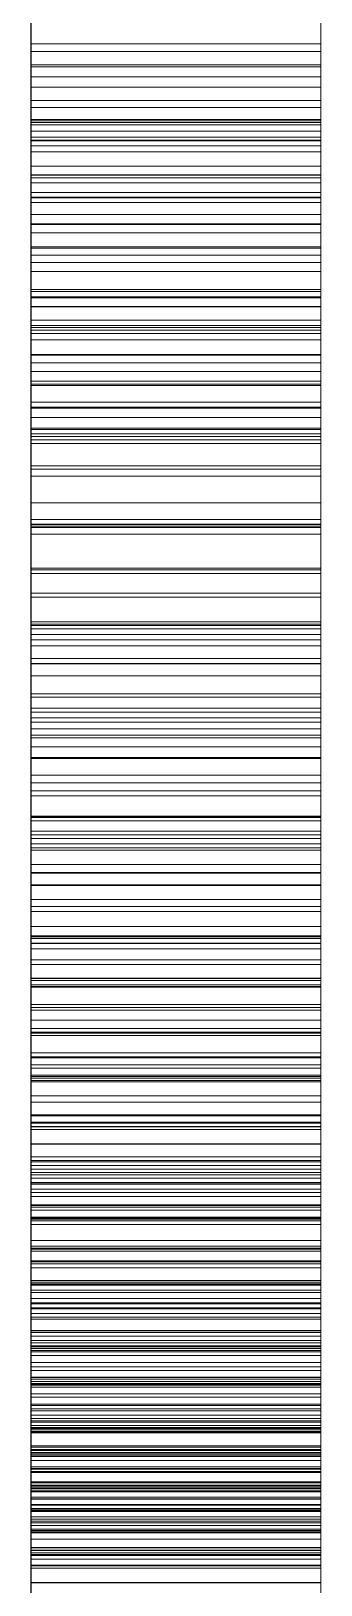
# Model space of a CAD drawing. Header units: millimetres. Extents: x 40 to 1360, y 134 to 546.
# Drawn here: x 107.85 to 108.05, y 341.603 to 342.676 of the extents above; entities that cross this region are included whole.
import ezdxf

# ---------------------------------------------------------------- set-up
doc = ezdxf.new("R2010")
doc.units = ezdxf.units.MM
doc.linetypes.add('WP_HIDDEN', pattern=[2.3, 1.5, -0.8])
doc.layers.add('HIDDEN', color=7, linetype='WP_HIDDEN', lineweight=13)
doc.layers.add('VISIBLE', color=7, linetype='CONTINUOUS', lineweight=25)

msp = doc.modelspace()

# ---------------------------------------------------------------- linework, layer by layer
at = {"layer": 'HIDDEN', "ltscale": 2}
for p, q in [((107.85, 343.56229), (107.85, 342.3354)), ((107.85, 342.33395), (107.85, 343.56229)), ((108.05, 343.56229), (108.05, 342.3354)), ((108.05, 342.33395), (108.05, 343.56229)), ((107.85, 343.53329), (107.85, 342.44127)), ((108.05, 343.53329), (108.05, 342.44127)), ((107.85, 343.3114), (107.85, 341.43626)), ((108.05, 343.3114), (108.05, 341.43626)), ((107.85, 342.66755), (107.85, 342.75742)), ((108.05, 342.66755), (108.05, 342.75742)), ((107.85, 342.72769), (107.85, 342.64481)), ((107.85, 342.65169), (107.85, 342.72618)), ((108.05, 342.72769), (108.05, 342.64481)), ((108.05, 342.65169), (108.05, 342.72618)), ((107.85, 342.72202), (107.85, 342.66214)), ((108.05, 342.72202), (108.05, 342.66214)), ((107.85, 342.63772), (107.85, 342.69021)), ((107.85, 342.68324), (107.85, 342.6235)), ((108.05, 342.63772), (108.05, 342.69021)), ((108.05, 342.68324), (108.05, 342.6235)), ((107.85, 342.653), (107.85, 342.67636)), ((108.05, 342.653), (108.05, 342.67636)), ((107.85, 342.57704), (107.85, 342.66755)), ((107.85, 342.66755), (108.05, 342.66755)), ((107.85, 342.66214), (107.85, 342.60046)), ((107.85, 342.66214), (108.05, 342.66214)), ((108.05, 342.57704), (108.05, 342.66755)), ((108.05, 342.66214), (108.05, 342.60046)), ((107.85, 342.62846), (107.85, 342.653)), ((107.85, 342.653), (108.05, 342.653)), ((107.85, 342.57508), (107.85, 342.65169)), ((107.85, 342.65169), (108.05, 342.65169)), ((108.05, 342.62846), (108.05, 342.653)), ((108.05, 342.57508), (108.05, 342.65169)), ((107.85, 342.64481), (107.85, 342.56114)), ((107.85, 342.64481), (108.05, 342.64481)), ((108.05, 342.64481), (108.05, 342.56114)), ((107.85, 342.58308), (107.85, 342.63772)), ((107.85, 342.63772), (108.05, 342.63772)), ((107.85, 342.60306), (107.85, 342.62846)), ((107.85, 342.62846), (108.05, 342.62846)), ((108.05, 342.58308), (108.05, 342.63772)), ((108.05, 342.60306), (108.05, 342.62846)), ((107.85, 342.6235), (108.05, 342.6235)), ((107.85, 342.6235), (107.85, 342.56169)), ((108.05, 342.6235), (108.05, 342.56169)), ((107.85, 342.61529), (107.85, 342.61328)), ((107.85, 342.6144), (107.85, 342.61529)), ((107.85, 342.61529), (108.05, 342.61529)), ((107.85, 342.61171), (107.85, 342.6144)), ((107.85, 342.6144), (108.05, 342.6144)), ((107.85, 342.61328), (107.85, 342.60723)), ((107.85, 342.61328), (108.05, 342.61328)), ((107.85, 342.60724), (107.85, 342.61171)), ((107.85, 342.61171), (108.05, 342.61171)), ((107.85, 342.60097), (107.85, 342.60724)), ((107.85, 342.60724), (108.05, 342.60724)), ((107.85, 342.60723), (107.85, 342.59714)), ((107.85, 342.60723), (108.05, 342.60723)), ((108.05, 342.61529), (108.05, 342.61328)), ((108.05, 342.6144), (108.05, 342.61529)), ((108.05, 342.61171), (108.05, 342.6144)), ((108.05, 342.61328), (108.05, 342.60723)), ((108.05, 342.60724), (108.05, 342.61171)), ((108.05, 342.60097), (108.05, 342.60724)), ((108.05, 342.60723), (108.05, 342.59714)), ((107.85, 342.57679), (107.85, 342.60306)), ((107.85, 342.60306), (108.05, 342.60306)), ((107.85, 342.59292), (107.85, 342.60097)), ((107.85, 342.60097), (108.05, 342.60097)), ((107.85, 342.60046), (107.85, 342.53699)), ((107.85, 342.60046), (108.05, 342.60046)), ((107.85, 342.59714), (107.85, 342.58303)), ((107.85, 342.59714), (108.05, 342.59714)), ((108.05, 342.57679), (108.05, 342.60306)), ((108.05, 342.59292), (108.05, 342.60097)), ((108.05, 342.60046), (108.05, 342.53699)), ((108.05, 342.59714), (108.05, 342.58303)), ((107.85, 342.58307), (107.85, 342.59292)), ((107.85, 342.59292), (108.05, 342.59292)), ((108.05, 342.58307), (108.05, 342.59292)), ((107.85, 342.5263), (107.85, 342.58308)), ((107.85, 342.58308), (108.05, 342.58308)), ((107.85, 342.57144), (107.85, 342.58307)), ((107.85, 342.58307), (108.05, 342.58307)), ((107.85, 342.58303), (107.85, 342.56488)), ((107.85, 342.58303), (108.05, 342.58303)), ((107.85, 342.48591), (107.85, 342.57704)), ((107.85, 342.57704), (108.05, 342.57704)), ((107.85, 342.54967), (107.85, 342.57679)), ((107.85, 342.57679), (108.05, 342.57679)), ((107.85, 342.49637), (107.85, 342.57508)), ((107.85, 342.57508), (108.05, 342.57508)), ((108.05, 342.5263), (108.05, 342.58308)), ((108.05, 342.57144), (108.05, 342.58307)), ((108.05, 342.58303), (108.05, 342.56488)), ((108.05, 342.48591), (108.05, 342.57704)), ((108.05, 342.54967), (108.05, 342.57679)), ((108.05, 342.49637), (108.05, 342.57508)), ((107.85, 342.55801), (107.85, 342.57144)), ((107.85, 342.57144), (108.05, 342.57144)), ((107.85, 342.56488), (107.85, 342.54269)), ((107.85, 342.56488), (108.05, 342.56488)), ((108.05, 342.55801), (108.05, 342.57144)), ((108.05, 342.56488), (108.05, 342.54269)), ((107.85, 342.56169), (108.05, 342.56169)), ((107.85, 342.56169), (107.85, 342.49782)), ((107.85, 342.56114), (107.85, 342.47667)), ((107.85, 342.56114), (108.05, 342.56114)), ((107.85, 342.54316), (107.85, 342.55801)), ((107.85, 342.55801), (108.05, 342.55801)), ((108.05, 342.56169), (108.05, 342.49782)), ((108.05, 342.56114), (108.05, 342.47667)), ((108.05, 342.54316), (108.05, 342.55801)), ((107.85, 342.52169), (107.85, 342.54967)), ((107.85, 342.54967), (108.05, 342.54967)), ((107.85, 342.52724), (107.85, 342.54316)), ((107.85, 342.54316), (108.05, 342.54316)), ((107.85, 342.54269), (107.85, 342.51647)), ((107.85, 342.54269), (108.05, 342.54269)), ((108.05, 342.52169), (108.05, 342.54967)), ((108.05, 342.52724), (108.05, 342.54316)), ((108.05, 342.54269), (108.05, 342.51647)), ((107.85, 342.53699), (107.85, 342.47172)), ((107.85, 342.53699), (108.05, 342.53699)), ((108.05, 342.53699), (108.05, 342.47172)), ((107.85, 342.51025), (107.85, 342.52724)), ((107.85, 342.52724), (108.05, 342.52724)), ((107.85, 342.46737), (107.85, 342.5263)), ((107.85, 342.5263), (108.05, 342.5263)), ((107.85, 342.49284), (107.85, 342.52169)), ((107.85, 342.52169), (108.05, 342.52169)), ((108.05, 342.51025), (108.05, 342.52724)), ((108.05, 342.46737), (108.05, 342.5263)), ((108.05, 342.49284), (108.05, 342.52169)), ((107.85, 342.51647), (107.85, 342.48622)), ((107.85, 342.51647), (108.05, 342.51647)), ((107.85, 342.49221), (107.85, 342.51025)), ((107.85, 342.51025), (108.05, 342.51025)), ((108.05, 342.51647), (108.05, 342.48622)), ((108.05, 342.49221), (108.05, 342.51025)), ((107.85, 342.49782), (108.05, 342.49782)), ((107.85, 342.49782), (107.85, 342.44725)), ((107.85, 342.41659), (107.85, 342.49637)), ((107.85, 342.49637), (108.05, 342.49637)), ((107.85, 342.46313), (107.85, 342.49284)), ((107.85, 342.49284), (108.05, 342.49284)), ((107.85, 342.47309), (107.85, 342.49221)), ((107.85, 342.49221), (108.05, 342.49221)), ((108.05, 342.49782), (108.05, 342.44725)), ((108.05, 342.41659), (108.05, 342.49637)), ((108.05, 342.46313), (108.05, 342.49284)), ((108.05, 342.47309), (108.05, 342.49221)), ((107.85, 342.48622), (107.85, 342.46972)), ((107.85, 342.48622), (108.05, 342.48622)), ((107.85, 342.39413), (107.85, 342.48591)), ((107.85, 342.48591), (108.05, 342.48591)), ((108.05, 342.48622), (108.05, 342.46972)), ((108.05, 342.39413), (108.05, 342.48591)), ((107.85, 342.47667), (107.85, 342.39141)), ((107.85, 342.47667), (108.05, 342.47667)), ((107.85, 342.45291), (107.85, 342.47309)), ((107.85, 342.47309), (108.05, 342.47309)), ((107.85, 342.47172), (107.85, 342.4022)), ((107.85, 342.47172), (108.05, 342.47172)), ((107.85, 342.46972), (107.85, 342.45248)), ((107.85, 342.46972), (108.05, 342.46972)), ((107.85, 342.41997), (107.85, 342.46737)), ((107.85, 342.46737), (108.05, 342.46737)), ((108.05, 342.47667), (108.05, 342.39141)), ((108.05, 342.45291), (108.05, 342.47309)), ((108.05, 342.47172), (108.05, 342.4022)), ((108.05, 342.46972), (108.05, 342.45248)), ((108.05, 342.41997), (108.05, 342.46737)), ((107.85, 342.43256), (107.85, 342.46313)), ((107.85, 342.46313), (108.05, 342.46313)), ((108.05, 342.43256), (108.05, 342.46313)), ((107.85, 342.43167), (107.85, 342.45291)), ((107.85, 342.45291), (108.05, 342.45291)), ((107.85, 342.45248), (107.85, 342.43451)), ((107.85, 342.45248), (108.05, 342.45248)), ((107.85, 342.44725), (108.05, 342.44725)), ((107.85, 342.44725), (107.85, 342.39814)), ((108.05, 342.43167), (108.05, 342.45291)), ((108.05, 342.45248), (108.05, 342.43451)), ((108.05, 342.44725), (108.05, 342.39814)), ((107.85, 342.44127), (107.85, 342.40936)), ((107.85, 342.44127), (108.05, 342.44127)), ((108.05, 342.44127), (108.05, 342.40936)), ((107.85, 342.43451), (107.85, 342.4158)), ((107.85, 342.43451), (108.05, 342.43451)), ((107.85, 342.40114), (107.85, 342.43256)), ((107.85, 342.43256), (108.05, 342.43256)), ((107.85, 342.40936), (107.85, 342.43167)), ((107.85, 342.43167), (108.05, 342.43167)), ((108.05, 342.43451), (108.05, 342.4158)), ((108.05, 342.40114), (108.05, 342.43256)), ((108.05, 342.40936), (108.05, 342.43167)), ((107.85, 342.37384), (107.85, 342.41997)), ((107.85, 342.41997), (108.05, 342.41997)), ((107.85, 342.33893), (107.85, 342.41659)), ((107.85, 342.41659), (108.05, 342.41659)), ((107.85, 342.4158), (107.85, 342.39635)), ((107.85, 342.4158), (108.05, 342.4158)), ((108.05, 342.37384), (108.05, 342.41997)), ((108.05, 342.33893), (108.05, 342.41659)), ((108.05, 342.4158), (108.05, 342.39635)), ((107.85, 342.40936), (108.05, 342.40936)), ((107.85, 342.4022), (107.85, 342.33359)), ((107.85, 342.4022), (108.05, 342.4022)), ((107.85, 342.36884), (107.85, 342.40114)), ((107.85, 342.40114), (108.05, 342.40114)), ((107.85, 342.39814), (108.05, 342.39814)), ((107.85, 342.39814), (107.85, 342.3505)), ((107.85, 342.39635), (107.85, 342.37616)), ((107.85, 342.39635), (108.05, 342.39635)), ((107.85, 342.30173), (107.85, 342.39413)), ((107.85, 342.39413), (108.05, 342.39413)), ((108.05, 342.4022), (108.05, 342.33359)), ((108.05, 342.36884), (108.05, 342.40114)), ((108.05, 342.39814), (108.05, 342.3505)), ((108.05, 342.39635), (108.05, 342.37616)), ((108.05, 342.30173), (108.05, 342.39413)), ((107.85, 342.39141), (107.85, 342.30536)), ((107.85, 342.39141), (108.05, 342.39141)), ((108.05, 342.39141), (108.05, 342.30536)), ((107.85, 342.37616), (107.85, 342.33359)), ((107.85, 342.37616), (108.05, 342.37616)), ((107.85, 342.32899), (107.85, 342.37384)), ((107.85, 342.37384), (108.05, 342.37384)), ((108.05, 342.37616), (108.05, 342.33359)), ((108.05, 342.32899), (108.05, 342.37384)), ((107.85, 342.33569), (107.85, 342.36884)), ((107.85, 342.36884), (108.05, 342.36884)), ((108.05, 342.33569), (108.05, 342.36884)), ((107.85, 342.3505), (108.05, 342.3505)), ((107.85, 342.3505), (107.85, 342.30431)), ((108.05, 342.3505), (108.05, 342.30431)), ((107.85, 342.26341), (107.85, 342.33893)), ((107.85, 342.33893), (108.05, 342.33893)), ((108.05, 342.26341), (108.05, 342.33893)), ((107.85, 342.30168), (107.85, 342.33569)), ((107.85, 342.33569), (108.05, 342.33569)), ((107.85, 342.26843), (107.85, 342.3354)), ((107.85, 342.3354), (107.85, 342.23939)), ((107.85, 342.3354), (108.05, 342.3354)), ((107.85, 342.25589), (107.85, 342.33395)), ((107.85, 342.33395), (107.85, 342.2517)), ((107.85, 342.33395), (108.05, 342.33395)), ((107.85, 342.33359), (107.85, 342.28806)), ((107.85, 342.33359), (107.85, 342.26588)), ((107.85, 342.33359), (108.05, 342.33359)), ((107.85, 342.28541), (107.85, 342.32899)), ((107.85, 342.32899), (108.05, 342.32899)), ((108.05, 342.30168), (108.05, 342.33569)), ((108.05, 342.3354), (108.05, 342.23939)), ((108.05, 342.26843), (108.05, 342.3354)), ((108.05, 342.25589), (108.05, 342.33395)), ((108.05, 342.33395), (108.05, 342.2517)), ((108.05, 342.33359), (108.05, 342.28806)), ((108.05, 342.33359), (108.05, 342.26588)), ((108.05, 342.28541), (108.05, 342.32899)), ((107.85, 342.30536), (107.85, 342.21852)), ((107.85, 342.30536), (108.05, 342.30536)), ((107.85, 342.30431), (108.05, 342.30431)), ((107.85, 342.30431), (107.85, 342.25958)), ((107.85, 342.20868), (107.85, 342.30173)), ((107.85, 342.30173), (108.05, 342.30173)), ((107.85, 342.26681), (107.85, 342.30168)), ((107.85, 342.30168), (108.05, 342.30168)), ((108.05, 342.30536), (108.05, 342.21852)), ((108.05, 342.30431), (108.05, 342.25958)), ((108.05, 342.20868), (108.05, 342.30173)), ((108.05, 342.26681), (108.05, 342.30168)), ((107.85, 342.28806), (107.85, 342.23959)), ((107.85, 342.28806), (108.05, 342.28806)), ((107.85, 342.24311), (107.85, 342.28541)), ((107.85, 342.28541), (108.05, 342.28541)), ((108.05, 342.28806), (108.05, 342.23959)), ((108.05, 342.24311), (108.05, 342.28541)), ((107.85, 342.20601), (107.85, 342.26843)), ((107.85, 342.26843), (108.05, 342.26843)), ((107.85, 342.23107), (107.85, 342.26681)), ((107.85, 342.26681), (108.05, 342.26681)), ((107.85, 342.26588), (107.85, 342.19908)), ((107.85, 342.26588), (108.05, 342.26588)), ((107.85, 342.19001), (107.85, 342.26341)), ((107.85, 342.26341), (108.05, 342.26341)), ((108.05, 342.20601), (108.05, 342.26843)), ((108.05, 342.23107), (108.05, 342.26681)), ((108.05, 342.26588), (108.05, 342.19908)), ((108.05, 342.19001), (108.05, 342.26341)), ((107.85, 342.25958), (108.05, 342.25958)), ((107.85, 342.25958), (107.85, 342.21632)), ((107.85, 342.18195), (107.85, 342.25589)), ((107.85, 342.25589), (108.05, 342.25589)), ((108.05, 342.25958), (108.05, 342.21632)), ((108.05, 342.18195), (108.05, 342.25589)), ((107.85, 342.2517), (107.85, 342.17392)), ((107.85, 342.2517), (108.05, 342.2517)), ((107.85, 342.20208), (107.85, 342.24311)), ((107.85, 342.24311), (108.05, 342.24311)), ((108.05, 342.2517), (108.05, 342.17392)), ((108.05, 342.20208), (108.05, 342.24311)), ((107.85, 342.23959), (107.85, 342.18818)), ((107.85, 342.23959), (108.05, 342.23959)), ((107.85, 342.23939), (107.85, 342.15149)), ((107.85, 342.23939), (108.05, 342.23939)), ((107.85, 342.19448), (107.85, 342.23107)), ((107.85, 342.23107), (108.05, 342.23107)), ((108.05, 342.23959), (108.05, 342.18818)), ((108.05, 342.23939), (108.05, 342.15149)), ((108.05, 342.19448), (108.05, 342.23107)), ((107.85, 342.21852), (107.85, 342.13088)), ((107.85, 342.21852), (108.05, 342.21852)), ((107.85, 342.21632), (108.05, 342.21632)), ((107.85, 342.21632), (107.85, 342.17452)), ((108.05, 342.21852), (108.05, 342.13088)), ((108.05, 342.21632), (108.05, 342.17452)), ((107.85, 342.11501), (107.85, 342.20868)), ((107.85, 342.20868), (108.05, 342.20868)), ((107.85, 342.14815), (107.85, 342.20601)), ((107.85, 342.20601), (108.05, 342.20601)), ((107.85, 342.16233), (107.85, 342.20208)), ((107.85, 342.20208), (108.05, 342.20208)), ((107.85, 342.19908), (107.85, 342.13318)), ((107.85, 342.19908), (108.05, 342.19908)), ((108.05, 342.11501), (108.05, 342.20868)), ((108.05, 342.14815), (108.05, 342.20601)), ((108.05, 342.16233), (108.05, 342.20208)), ((108.05, 342.19908), (108.05, 342.13318)), ((107.85, 342.15702), (107.85, 342.19448)), ((107.85, 342.19448), (108.05, 342.19448)), ((107.85, 342.11875), (107.85, 342.19001)), ((107.85, 342.19001), (108.05, 342.19001)), ((107.85, 342.18818), (107.85, 342.13382)), ((107.85, 342.18818), (108.05, 342.18818)), ((108.05, 342.15702), (108.05, 342.19448)), ((108.05, 342.11875), (108.05, 342.19001)), ((108.05, 342.18818), (108.05, 342.13382)), ((107.85, 342.11213), (107.85, 342.18195)), ((107.85, 342.18195), (108.05, 342.18195)), ((108.05, 342.11213), (108.05, 342.18195)), ((107.85, 342.17452), (108.05, 342.17452)), ((107.85, 342.17452), (107.85, 342.13418)), ((107.85, 342.17392), (107.85, 342.10061)), ((107.85, 342.17392), (108.05, 342.17392)), ((108.05, 342.17452), (108.05, 342.13418)), ((108.05, 342.17392), (108.05, 342.10061)), ((107.85, 342.12385), (107.85, 342.16233)), ((107.85, 342.16233), (108.05, 342.16233)), ((107.85, 342.12125), (107.85, 342.15702)), ((107.85, 342.15702), (108.05, 342.15702)), ((108.05, 342.12385), (108.05, 342.16233)), ((108.05, 342.12125), (108.05, 342.15702)), ((107.85, 342.15149), (107.85, 342.11058)), ((107.85, 342.15149), (108.05, 342.15149)), ((107.85, 342.09484), (107.85, 342.14815)), ((107.85, 342.14815), (108.05, 342.14815)), ((108.05, 342.15149), (108.05, 342.11058)), ((108.05, 342.09484), (108.05, 342.14815)), ((107.85, 342.13418), (108.05, 342.13418)), ((107.85, 342.13418), (107.85, 342.0953)), ((108.05, 342.13418), (108.05, 342.0953)), ((107.85, 342.13382), (107.85, 342.07653)), ((107.85, 342.13382), (108.05, 342.13382)), ((107.85, 342.13318), (107.85, 342.06819)), ((107.85, 342.13318), (108.05, 342.13318)), ((107.85, 342.13088), (107.85, 342.04245)), ((107.85, 342.13088), (108.05, 342.13088)), ((107.85, 342.08664), (107.85, 342.12385)), ((107.85, 342.12385), (108.05, 342.12385)), ((108.05, 342.13382), (108.05, 342.07653)), ((108.05, 342.13318), (108.05, 342.06819)), ((108.05, 342.13088), (108.05, 342.04245)), ((108.05, 342.08664), (108.05, 342.12385)), ((107.85, 342.0861), (107.85, 342.12125)), ((107.85, 342.12125), (108.05, 342.12125)), ((107.85, 342.04961), (107.85, 342.11875)), ((107.85, 342.11875), (108.05, 342.11875)), ((107.85, 342.0207), (107.85, 342.11501)), ((107.85, 342.11501), (108.05, 342.11501)), ((108.05, 342.0861), (108.05, 342.12125)), ((108.05, 342.04961), (108.05, 342.11875)), ((108.05, 342.0207), (108.05, 342.11501)), ((107.85, 342.04644), (107.85, 342.11213)), ((107.85, 342.11213), (108.05, 342.11213)), ((107.85, 342.11058), (107.85, 342.07171)), ((107.85, 342.11058), (108.05, 342.11058)), ((108.05, 342.04644), (108.05, 342.11213)), ((108.05, 342.11058), (108.05, 342.07171)), ((107.85, 342.10061), (107.85, 342.03176)), ((107.85, 342.10061), (108.05, 342.10061)), ((107.85, 342.0953), (108.05, 342.0953)), ((107.85, 342.0953), (107.85, 342.05788)), ((107.85, 342.04609), (107.85, 342.09484)), ((107.85, 342.09484), (108.05, 342.09484)), ((108.05, 342.10061), (108.05, 342.03176)), ((108.05, 342.0953), (108.05, 342.05788)), ((108.05, 342.04609), (108.05, 342.09484)), ((107.85, 342.05071), (107.85, 342.08664)), ((107.85, 342.08664), (108.05, 342.08664)), ((107.85, 342.05155), (107.85, 342.0861)), ((107.85, 342.0861), (108.05, 342.0861)), ((108.05, 342.05071), (108.05, 342.08664)), ((108.05, 342.05155), (108.05, 342.0861)), ((107.85, 342.07653), (107.85, 342.02215)), ((107.85, 342.07653), (108.05, 342.07653)), ((107.85, 342.07171), (107.85, 342.03486)), ((107.85, 342.07171), (108.05, 342.07171)), ((108.05, 342.07653), (108.05, 342.02215)), ((108.05, 342.07171), (108.05, 342.03486)), ((107.85, 342.06819), (107.85, 342.00411)), ((107.85, 342.06819), (108.05, 342.06819)), ((108.05, 342.06819), (108.05, 342.00411)), ((107.85, 342.05788), (108.05, 342.05788)), ((107.85, 342.05788), (107.85, 342.02193)), ((107.85, 342.01762), (107.85, 342.05155)), ((107.85, 342.05155), (108.05, 342.05155)), ((107.85, 342.01606), (107.85, 342.05071)), ((107.85, 342.05071), (108.05, 342.05071)), ((107.85, 341.98261), (107.85, 342.04961)), ((107.85, 342.04961), (108.05, 342.04961)), ((108.05, 342.05788), (108.05, 342.02193)), ((108.05, 342.01762), (108.05, 342.05155)), ((108.05, 342.01606), (108.05, 342.05071)), ((108.05, 341.98261), (108.05, 342.04961)), ((107.85, 341.98487), (107.85, 342.04644)), ((107.85, 342.04644), (108.05, 342.04644)), ((107.85, 342.00189), (107.85, 342.04609)), ((107.85, 342.04609), (108.05, 342.04609)), ((107.85, 342.04245), (107.85, 341.95526)), ((107.85, 342.04245), (108.05, 342.04245)), ((108.05, 341.98487), (108.05, 342.04644)), ((108.05, 342.00189), (108.05, 342.04609)), ((108.05, 342.04245), (108.05, 341.95526)), ((107.85, 342.03486), (107.85, 342.00003)), ((107.85, 342.03486), (108.05, 342.03486)), ((107.85, 342.03176), (107.85, 341.96737)), ((107.85, 342.03176), (108.05, 342.03176)), ((108.05, 342.03486), (108.05, 342.00003)), ((108.05, 342.03176), (108.05, 341.96737)), ((107.85, 342.02215), (107.85, 341.97067)), ((107.85, 342.02215), (108.05, 342.02215)), ((107.85, 342.02193), (108.05, 342.02193)), ((107.85, 342.02193), (107.85, 341.98743)), ((107.85, 341.9532), (107.85, 342.0207)), ((107.85, 342.0207), (108.05, 342.0207)), ((107.85, 341.9843), (107.85, 342.01762)), ((107.85, 342.01762), (108.05, 342.01762)), ((107.85, 342.01635), (107.85, 341.99314)), ((107.85, 341.96787), (107.85, 342.01635)), ((107.85, 342.01635), (108.05, 342.01635)), ((108.05, 342.02215), (108.05, 341.97067)), ((108.05, 342.02193), (108.05, 341.98743)), ((108.05, 341.9532), (108.05, 342.0207)), ((108.05, 341.9843), (108.05, 342.01762)), ((108.05, 342.01635), (108.05, 341.99314)), ((108.05, 341.96787), (108.05, 342.01635)), ((107.85, 341.98268), (107.85, 342.01606)), ((107.85, 342.01606), (108.05, 342.01606)), ((108.05, 341.98268), (108.05, 342.01606)), ((107.85, 342.00411), (107.85, 341.94094)), ((107.85, 342.00411), (108.05, 342.00411)), ((107.85, 341.96225), (107.85, 342.00189)), ((107.85, 342.00189), (108.05, 342.00189)), ((107.85, 342.00003), (107.85, 341.96724)), ((107.85, 342.00003), (108.05, 342.00003)), ((108.05, 342.00411), (108.05, 341.94094)), ((108.05, 341.96225), (108.05, 342.00189)), ((108.05, 342.00003), (108.05, 341.96724)), ((107.85, 341.99314), (107.85, 341.96002)), ((107.85, 341.99314), (108.05, 341.99314)), ((107.85, 341.98743), (108.05, 341.98743)), ((107.85, 341.98743), (107.85, 341.9544)), ((107.85, 341.92743), (107.85, 341.98487)), ((107.85, 341.98487), (108.05, 341.98487)), ((107.85, 341.95159), (107.85, 341.9843)), ((107.85, 341.9843), (108.05, 341.9843)), ((108.05, 341.99314), (108.05, 341.96002)), ((108.05, 341.98743), (108.05, 341.9544)), ((108.05, 341.92743), (108.05, 341.98487)), ((108.05, 341.95159), (108.05, 341.9843)), ((107.85, 341.95057), (107.85, 341.98268)), ((107.85, 341.98268), (108.05, 341.98268)), ((107.85, 341.91773), (107.85, 341.98261)), ((107.85, 341.98261), (108.05, 341.98261)), ((108.05, 341.95057), (108.05, 341.98268)), ((108.05, 341.91773), (108.05, 341.98261)), ((107.85, 341.97067), (107.85, 341.92208)), ((107.85, 341.97067), (108.05, 341.97067)), ((107.85, 341.92249), (107.85, 341.96787)), ((107.85, 341.96787), (108.05, 341.96787)), ((107.85, 341.96737), (107.85, 341.90744)), ((107.85, 341.96737), (108.05, 341.96737)), ((107.85, 341.96724), (107.85, 341.93647)), ((107.85, 341.96724), (108.05, 341.96724)), ((108.05, 341.97067), (108.05, 341.92208)), ((108.05, 341.92249), (108.05, 341.96787)), ((108.05, 341.96737), (108.05, 341.90744)), ((108.05, 341.96724), (108.05, 341.93647)), ((107.85, 341.92716), (107.85, 341.96225)), ((107.85, 341.96225), (108.05, 341.96225)), ((107.85, 341.96002), (107.85, 341.92773)), ((107.85, 341.96002), (108.05, 341.96002)), ((107.85, 341.95526), (107.85, 341.87132)), ((107.85, 341.95526), (108.05, 341.95526)), ((107.85, 341.9544), (108.05, 341.9544)), ((107.85, 341.9544), (107.85, 341.92283)), ((107.85, 341.88411), (107.85, 341.9532)), ((107.85, 341.9532), (108.05, 341.9532)), ((108.05, 341.92716), (108.05, 341.96225)), ((108.05, 341.96002), (108.05, 341.92773)), ((108.05, 341.95526), (108.05, 341.87132)), ((108.05, 341.9544), (108.05, 341.92283)), ((108.05, 341.88411), (108.05, 341.9532)), ((107.85, 341.91949), (107.85, 341.95159)), ((107.85, 341.95159), (108.05, 341.95159)), ((107.85, 341.91974), (107.85, 341.95057)), ((107.85, 341.95057), (108.05, 341.95057)), ((108.05, 341.91949), (108.05, 341.95159)), ((108.05, 341.91974), (108.05, 341.95057)), ((107.85, 341.94094), (107.85, 341.87987)), ((107.85, 341.94094), (108.05, 341.94094)), ((107.85, 341.93647), (107.85, 341.90773)), ((107.85, 341.93647), (108.05, 341.93647)), ((108.05, 341.94094), (108.05, 341.87987)), ((108.05, 341.93647), (108.05, 341.90773)), ((107.85, 341.92773), (107.85, 341.89626)), ((107.85, 341.92773), (108.05, 341.92773)), ((107.85, 341.87411), (107.85, 341.92743)), ((107.85, 341.92743), (108.05, 341.92743)), ((107.85, 341.89529), (107.85, 341.92716)), ((107.85, 341.92716), (108.05, 341.92716)), ((107.85, 341.92283), (108.05, 341.92283)), ((107.85, 341.92283), (107.85, 341.89272)), ((107.85, 341.88022), (107.85, 341.92249)), ((107.85, 341.92249), (108.05, 341.92249)), ((107.85, 341.92208), (107.85, 341.89888)), ((107.85, 341.92208), (108.05, 341.92208)), ((107.85, 341.89018), (107.85, 341.91974)), ((107.85, 341.91974), (108.05, 341.91974)), ((108.05, 341.92773), (108.05, 341.89626)), ((108.05, 341.87411), (108.05, 341.92743)), ((108.05, 341.89529), (108.05, 341.92716)), ((108.05, 341.92283), (108.05, 341.89272)), ((108.05, 341.88022), (108.05, 341.92249)), ((108.05, 341.92208), (108.05, 341.89888)), ((108.05, 341.89018), (108.05, 341.91974)), ((107.85, 341.888), (107.85, 341.91949)), ((107.85, 341.91949), (108.05, 341.91949)), ((107.85, 341.88631), (107.85, 341.91773)), ((107.85, 341.91773), (108.05, 341.91773)), ((108.05, 341.888), (108.05, 341.91949)), ((108.05, 341.88631), (108.05, 341.91773)), ((107.85, 341.90773), (107.85, 341.88102)), ((107.85, 341.90773), (108.05, 341.90773)), ((107.85, 341.90744), (107.85, 341.85198)), ((107.85, 341.90744), (108.05, 341.90744)), ((107.85, 341.89888), (107.85, 341.8764)), ((107.85, 341.89888), (108.05, 341.89888)), ((108.05, 341.90773), (108.05, 341.88102)), ((108.05, 341.90744), (108.05, 341.85198)), ((108.05, 341.89888), (108.05, 341.8764)), ((107.85, 341.89626), (107.85, 341.86561)), ((107.85, 341.89626), (108.05, 341.89626)), ((107.85, 341.8653), (107.85, 341.89529)), ((107.85, 341.89529), (108.05, 341.89529)), ((107.85, 341.89272), (108.05, 341.89272)), ((107.85, 341.89272), (107.85, 341.86407)), ((107.85, 341.8619), (107.85, 341.89018)), ((107.85, 341.89018), (108.05, 341.89018)), ((107.85, 341.85713), (107.85, 341.888)), ((107.85, 341.888), (108.05, 341.888)), ((108.05, 341.89626), (108.05, 341.86561)), ((108.05, 341.8653), (108.05, 341.89529)), ((108.05, 341.89272), (108.05, 341.86407)), ((108.05, 341.8619), (108.05, 341.89018)), ((108.05, 341.85713), (108.05, 341.888)), ((107.85, 341.85586), (107.85, 341.88631)), ((107.85, 341.88631), (108.05, 341.88631)), ((107.85, 341.81343), (107.85, 341.88411)), ((107.85, 341.88411), (108.05, 341.88411)), ((107.85, 341.88102), (107.85, 341.85634)), ((107.85, 341.88102), (108.05, 341.88102)), ((107.85, 341.84105), (107.85, 341.88022)), ((107.85, 341.88022), (108.05, 341.88022)), ((107.85, 341.87987), (107.85, 341.82211)), ((107.85, 341.87987), (108.05, 341.87987)), ((108.05, 341.85586), (108.05, 341.88631)), ((108.05, 341.81343), (108.05, 341.88411)), ((108.05, 341.88102), (108.05, 341.85634)), ((108.05, 341.84105), (108.05, 341.88022)), ((108.05, 341.87987), (108.05, 341.82211)), ((107.85, 341.8764), (107.85, 341.85465)), ((107.85, 341.8764), (108.05, 341.8764)), ((107.85, 341.82492), (107.85, 341.87411)), ((107.85, 341.87411), (108.05, 341.87411)), ((107.85, 341.87132), (107.85, 341.79066)), ((107.85, 341.87132), (108.05, 341.87132)), ((108.05, 341.8764), (108.05, 341.85465)), ((108.05, 341.82492), (108.05, 341.87411)), ((108.05, 341.87132), (108.05, 341.79066)), ((107.85, 341.86561), (107.85, 341.8358)), ((107.85, 341.86561), (108.05, 341.86561)), ((107.85, 341.83719), (107.85, 341.8653)), ((107.85, 341.8653), (108.05, 341.8653)), ((107.85, 341.86407), (108.05, 341.86407)), ((107.85, 341.86407), (107.85, 341.83703)), ((107.85, 341.8619), (108.05, 341.8619)), ((107.85, 341.83512), (107.85, 341.8619)), ((107.85, 341.82687), (107.85, 341.85713)), ((107.85, 341.85713), (108.05, 341.85713)), ((107.85, 341.85634), (107.85, 341.83369)), ((107.85, 341.85634), (108.05, 341.85634)), ((107.85, 341.82638), (107.85, 341.85586)), ((107.85, 341.85586), (108.05, 341.85586)), ((108.05, 341.86561), (108.05, 341.8358)), ((108.05, 341.83719), (108.05, 341.8653)), ((108.05, 341.86407), (108.05, 341.83703)), ((108.05, 341.83512), (108.05, 341.8619)), ((108.05, 341.82687), (108.05, 341.85713)), ((108.05, 341.85634), (108.05, 341.83369)), ((108.05, 341.82638), (108.05, 341.85586)), ((107.85, 341.85465), (107.85, 341.83362)), ((107.85, 341.85465), (108.05, 341.85465)), ((107.85, 341.85198), (107.85, 341.80099)), ((107.85, 341.85198), (108.05, 341.85198)), ((108.05, 341.85465), (108.05, 341.83362)), ((108.05, 341.85198), (108.05, 341.80099)), ((107.85, 341.80499), (107.85, 341.84105)), ((107.85, 341.84105), (108.05, 341.84105)), ((107.85, 341.81096), (107.85, 341.83719)), ((107.85, 341.83719), (108.05, 341.83719)), ((107.85, 341.83703), (108.05, 341.83703)), ((107.85, 341.83703), (107.85, 341.81173)), ((107.85, 341.8358), (107.85, 341.80681)), ((107.85, 341.8358), (108.05, 341.8358)), ((107.85, 341.81006), (107.85, 341.83512)), ((107.85, 341.83512), (108.05, 341.83512)), ((107.85, 341.83369), (107.85, 341.81306)), ((107.85, 341.83369), (108.05, 341.83369)), ((108.05, 341.80499), (108.05, 341.84105)), ((108.05, 341.81096), (108.05, 341.83719)), ((108.05, 341.83703), (108.05, 341.81173)), ((108.05, 341.8358), (108.05, 341.80681)), ((108.05, 341.81006), (108.05, 341.83512)), ((108.05, 341.83369), (108.05, 341.81306)), ((107.85, 341.83362), (107.85, 341.81332)), ((107.85, 341.83362), (108.05, 341.83362)), ((107.85, 341.79722), (107.85, 341.82687)), ((107.85, 341.82687), (108.05, 341.82687)), ((107.85, 341.79786), (107.85, 341.82638)), ((107.85, 341.82638), (108.05, 341.82638)), ((107.85, 341.77888), (107.85, 341.82492)), ((107.85, 341.82492), (108.05, 341.82492)), ((108.05, 341.83362), (108.05, 341.81332)), ((108.05, 341.79722), (108.05, 341.82687)), ((108.05, 341.79786), (108.05, 341.82638)), ((108.05, 341.77888), (108.05, 341.82492)), ((107.85, 341.82211), (107.85, 341.79447)), ((107.85, 341.82211), (108.05, 341.82211)), ((107.85, 341.74117), (107.85, 341.81343)), ((107.85, 341.81343), (108.05, 341.81343)), ((107.85, 341.81332), (107.85, 341.79374)), ((107.85, 341.81332), (108.05, 341.81332)), ((107.85, 341.81306), (107.85, 341.79446)), ((107.85, 341.81306), (108.05, 341.81306)), ((108.05, 341.82211), (108.05, 341.79447)), ((108.05, 341.74117), (108.05, 341.81343)), ((108.05, 341.81332), (108.05, 341.79374)), ((108.05, 341.81306), (108.05, 341.79446)), ((107.85, 341.81173), (108.05, 341.81173)), ((107.85, 341.81173), (107.85, 341.78817)), ((107.85, 341.78661), (107.85, 341.81096)), ((107.85, 341.81096), (108.05, 341.81096)), ((107.85, 341.78674), (107.85, 341.81006)), ((107.85, 341.81006), (108.05, 341.81006)), ((107.85, 341.80681), (107.85, 341.77865)), ((107.85, 341.80681), (108.05, 341.80681)), ((107.85, 341.77203), (107.85, 341.80499)), ((107.85, 341.80499), (108.05, 341.80499)), ((108.05, 341.81173), (108.05, 341.78817)), ((108.05, 341.78661), (108.05, 341.81096)), ((108.05, 341.78674), (108.05, 341.81006)), ((108.05, 341.80681), (108.05, 341.77865)), ((108.05, 341.77203), (108.05, 341.80499)), ((107.85, 341.80099), (107.85, 341.75366)), ((107.85, 341.80099), (108.05, 341.80099)), ((107.85, 341.77032), (107.85, 341.79786)), ((107.85, 341.79786), (108.05, 341.79786)), ((107.85, 341.76818), (107.85, 341.79722)), ((107.85, 341.79722), (108.05, 341.79722)), ((107.85, 341.79447), (107.85, 341.76766)), ((107.85, 341.79447), (108.05, 341.79447)), ((107.85, 341.79446), (107.85, 341.77743)), ((107.85, 341.79446), (108.05, 341.79446)), ((107.85, 341.79374), (107.85, 341.77488)), ((107.85, 341.79374), (108.05, 341.79374)), ((108.05, 341.80099), (108.05, 341.75366)), ((108.05, 341.77032), (108.05, 341.79786)), ((108.05, 341.76818), (108.05, 341.79722)), ((108.05, 341.79447), (108.05, 341.76766)), ((108.05, 341.79446), (108.05, 341.77743)), ((108.05, 341.79374), (108.05, 341.77488)), ((107.85, 341.79066), (107.85, 341.71325)), ((107.85, 341.79066), (108.05, 341.79066)), ((107.85, 341.78817), (108.05, 341.78817)), ((107.85, 341.78817), (107.85, 341.76636)), ((107.85, 341.76514), (107.85, 341.78674)), ((107.85, 341.78674), (108.05, 341.78674)), ((107.85, 341.76414), (107.85, 341.78661)), ((107.85, 341.78661), (108.05, 341.78661)), ((108.05, 341.79066), (108.05, 341.71325)), ((108.05, 341.78817), (108.05, 341.76636)), ((108.05, 341.76514), (108.05, 341.78674)), ((108.05, 341.76414), (108.05, 341.78661)), ((107.85, 341.73505), (107.85, 341.77888)), ((107.85, 341.77888), (108.05, 341.77888)), ((107.85, 341.77865), (107.85, 341.75132)), ((107.85, 341.77865), (108.05, 341.77865)), ((107.85, 341.77743), (107.85, 341.76149)), ((107.85, 341.77743), (108.05, 341.77743)), ((107.85, 341.77488), (107.85, 341.75676)), ((107.85, 341.77488), (108.05, 341.77488)), ((107.85, 341.74218), (107.85, 341.77203)), ((107.85, 341.77203), (108.05, 341.77203)), ((107.85, 341.74374), (107.85, 341.77032)), ((107.85, 341.77032), (108.05, 341.77032)), ((108.05, 341.73505), (108.05, 341.77888)), ((108.05, 341.77865), (108.05, 341.75132)), ((108.05, 341.77743), (108.05, 341.76149)), ((108.05, 341.77488), (108.05, 341.75676)), ((108.05, 341.74218), (108.05, 341.77203)), ((108.05, 341.74374), (108.05, 341.77032)), ((107.85, 341.73975), (107.85, 341.76818)), ((107.85, 341.76818), (108.05, 341.76818)), ((107.85, 341.76766), (107.85, 341.74167)), ((107.85, 341.76766), (108.05, 341.76766)), ((107.85, 341.76636), (108.05, 341.76636)), ((107.85, 341.76636), (107.85, 341.7463)), ((107.85, 341.74527), (107.85, 341.76514)), ((107.85, 341.76514), (108.05, 341.76514)), ((107.85, 341.74356), (107.85, 341.76414)), ((107.85, 341.76414), (108.05, 341.76414)), ((107.85, 341.76149), (107.85, 341.74666)), ((107.85, 341.76149), (108.05, 341.76149)), ((108.05, 341.73975), (108.05, 341.76818)), ((108.05, 341.76766), (108.05, 341.74167)), ((108.05, 341.76636), (108.05, 341.7463)), ((108.05, 341.74527), (108.05, 341.76514)), ((108.05, 341.74356), (108.05, 341.76414)), ((108.05, 341.76149), (108.05, 341.74666)), ((107.85, 341.75676), (107.85, 341.72345)), ((107.85, 341.75676), (108.05, 341.75676)), ((107.85, 341.75366), (107.85, 341.70922)), ((107.85, 341.75366), (108.05, 341.75366)), ((107.85, 341.75132), (107.85, 341.72481)), ((107.85, 341.75132), (108.05, 341.75132)), ((108.05, 341.75676), (108.05, 341.72345)), ((108.05, 341.75366), (108.05, 341.70922)), ((108.05, 341.75132), (108.05, 341.72481)), ((107.85, 341.74666), (107.85, 341.73292)), ((107.85, 341.74666), (108.05, 341.74666)), ((107.85, 341.7463), (108.05, 341.7463)), ((107.85, 341.7463), (107.85, 341.72798)), ((107.85, 341.72713), (107.85, 341.74527)), ((107.85, 341.74527), (108.05, 341.74527)), ((107.85, 341.71813), (107.85, 341.74374)), ((107.85, 341.74374), (108.05, 341.74374)), ((107.85, 341.72485), (107.85, 341.74356)), ((107.85, 341.74356), (108.05, 341.74356)), ((107.85, 341.71543), (107.85, 341.74218)), ((107.85, 341.74218), (108.05, 341.74218)), ((107.85, 341.74167), (107.85, 341.71651)), ((107.85, 341.74167), (108.05, 341.74167)), ((107.85, 341.66732), (107.85, 341.74117)), ((107.85, 341.74117), (108.05, 341.74117)), ((107.85, 341.71194), (107.85, 341.73975)), ((107.85, 341.73975), (108.05, 341.73975)), ((108.05, 341.74666), (108.05, 341.73292)), ((108.05, 341.7463), (108.05, 341.72798)), ((108.05, 341.72713), (108.05, 341.74527)), ((108.05, 341.71813), (108.05, 341.74374)), ((108.05, 341.72485), (108.05, 341.74356)), ((108.05, 341.71543), (108.05, 341.74218)), ((108.05, 341.74167), (108.05, 341.71651)), ((108.05, 341.66732), (108.05, 341.74117)), ((108.05, 341.71194), (108.05, 341.73975)), ((107.85, 341.69341), (107.85, 341.73505)), ((107.85, 341.73505), (108.05, 341.73505)), ((107.85, 341.73292), (107.85, 341.72028)), ((107.85, 341.73292), (108.05, 341.73292)), ((107.85, 341.72798), (108.05, 341.72798)), ((107.85, 341.72798), (107.85, 341.7114)), ((107.85, 341.71071), (107.85, 341.72713)), ((107.85, 341.72713), (108.05, 341.72713)), ((108.05, 341.69341), (108.05, 341.73505)), ((108.05, 341.73292), (108.05, 341.72028)), ((108.05, 341.72798), (108.05, 341.7114)), ((108.05, 341.71071), (108.05, 341.72713)), ((107.85, 341.7082), (107.85, 341.72485)), ((107.85, 341.72485), (108.05, 341.72485)), ((107.85, 341.72481), (107.85, 341.69913)), ((107.85, 341.72481), (108.05, 341.72481)), ((107.85, 341.72345), (107.85, 341.69458)), ((107.85, 341.72345), (108.05, 341.72345)), ((107.85, 341.72028), (107.85, 341.70874)), ((107.85, 341.72028), (108.05, 341.72028)), ((107.85, 341.69349), (107.85, 341.71813)), ((107.85, 341.71813), (108.05, 341.71813)), ((107.85, 341.71651), (107.85, 341.69218)), ((107.85, 341.71651), (108.05, 341.71651)), ((108.05, 341.7082), (108.05, 341.72485)), ((108.05, 341.72481), (108.05, 341.69913)), ((108.05, 341.72345), (108.05, 341.69458)), ((108.05, 341.72028), (108.05, 341.70874)), ((108.05, 341.69349), (108.05, 341.71813)), ((108.05, 341.71651), (108.05, 341.69218)), ((107.85, 341.6918), (107.85, 341.71543)), ((107.85, 341.71543), (108.05, 341.71543)), ((107.85, 341.71325), (107.85, 341.63911)), ((107.85, 341.71325), (108.05, 341.71325)), ((107.85, 341.68473), (107.85, 341.71194)), ((107.85, 341.71194), (108.05, 341.71194)), ((107.85, 341.7114), (108.05, 341.7114)), ((107.85, 341.7114), (107.85, 341.69657)), ((107.85, 341.69603), (107.85, 341.71071)), ((107.85, 341.71071), (108.05, 341.71071)), ((107.85, 341.70922), (107.85, 341.66765)), ((107.85, 341.70922), (108.05, 341.70922)), ((107.85, 341.70874), (107.85, 341.6983)), ((107.85, 341.70874), (108.05, 341.70874)), ((107.85, 341.69376), (107.85, 341.7082)), ((107.85, 341.7082), (108.05, 341.7082)), ((108.05, 341.6918), (108.05, 341.71543)), ((108.05, 341.71325), (108.05, 341.63911)), ((108.05, 341.68473), (108.05, 341.71194)), ((108.05, 341.7114), (108.05, 341.69657)), ((108.05, 341.69603), (108.05, 341.71071)), ((108.05, 341.70922), (108.05, 341.66765)), ((108.05, 341.70874), (108.05, 341.6983)), ((108.05, 341.69376), (108.05, 341.7082)), ((107.85, 341.69913), (107.85, 341.67428)), ((107.85, 341.69913), (108.05, 341.69913)), ((107.85, 341.6983), (107.85, 341.68896)), ((107.85, 341.6983), (108.05, 341.6983)), ((107.85, 341.69657), (108.05, 341.69657)), ((107.85, 341.69657), (107.85, 341.68349)), ((107.85, 341.68307), (107.85, 341.69603)), ((107.85, 341.69603), (108.05, 341.69603)), ((107.85, 341.69458), (107.85, 341.67015)), ((107.85, 341.69458), (108.05, 341.69458)), ((108.05, 341.69913), (108.05, 341.67428)), ((108.05, 341.6983), (108.05, 341.68896)), ((108.05, 341.69657), (108.05, 341.68349)), ((108.05, 341.68307), (108.05, 341.69603)), ((108.05, 341.69458), (108.05, 341.67015)), ((107.85, 341.68155), (107.85, 341.69376)), ((107.85, 341.69376), (108.05, 341.69376)), ((107.85, 341.66982), (107.85, 341.69349)), ((107.85, 341.69349), (108.05, 341.69349)), ((107.85, 341.65397), (107.85, 341.69341)), ((107.85, 341.69341), (108.05, 341.69341)), ((107.85, 341.69218), (107.85, 341.66868)), ((107.85, 341.69218), (108.05, 341.69218)), ((107.85, 341.67133), (107.85, 341.6918)), ((107.85, 341.6918), (108.05, 341.6918)), ((107.85, 341.68896), (107.85, 341.68072)), ((107.85, 341.68896), (108.05, 341.68896)), ((107.85, 341.65814), (107.85, 341.68473)), ((107.85, 341.68473), (108.05, 341.68473)), ((107.85, 341.68349), (108.05, 341.68349)), ((107.85, 341.68349), (107.85, 341.67214)), ((108.05, 341.68155), (108.05, 341.69376)), ((108.05, 341.66982), (108.05, 341.69349)), ((108.05, 341.65397), (108.05, 341.69341)), ((108.05, 341.69218), (108.05, 341.66868)), ((108.05, 341.67133), (108.05, 341.6918)), ((108.05, 341.68896), (108.05, 341.68072)), ((108.05, 341.65814), (108.05, 341.68473)), ((108.05, 341.68349), (108.05, 341.67214)), ((107.85, 341.67184), (107.85, 341.68307)), ((107.85, 341.68307), (108.05, 341.68307)), ((107.85, 341.67156), (107.85, 341.68155)), ((107.85, 341.68155), (108.05, 341.68155)), ((107.85, 341.68072), (107.85, 341.67357)), ((107.85, 341.68072), (108.05, 341.68072)), ((107.85, 341.67428), (107.85, 341.65026)), ((107.85, 341.67428), (108.05, 341.67428)), ((107.85, 341.67357), (107.85, 341.66753)), ((107.85, 341.67357), (108.05, 341.67357)), ((108.05, 341.67184), (108.05, 341.68307)), ((108.05, 341.67156), (108.05, 341.68155)), ((108.05, 341.68072), (108.05, 341.67357)), ((108.05, 341.67428), (108.05, 341.65026)), ((108.05, 341.67357), (108.05, 341.66753)), ((107.85, 341.67214), (108.05, 341.67214)), ((107.85, 341.67214), (107.85, 341.66255)), ((107.85, 341.66234), (107.85, 341.67184)), ((107.85, 341.67184), (108.05, 341.67184)), ((107.85, 341.66378), (107.85, 341.67156)), ((107.85, 341.67156), (108.05, 341.67156)), ((107.85, 341.65401), (107.85, 341.67133)), ((107.85, 341.67133), (108.05, 341.67133)), ((107.85, 341.67015), (107.85, 341.65016)), ((107.85, 341.67015), (108.05, 341.67015)), ((107.85, 341.64712), (107.85, 341.66982)), ((107.85, 341.66982), (108.05, 341.66982)), ((107.85, 341.66868), (107.85, 341.646)), ((107.85, 341.66868), (108.05, 341.66868)), ((107.85, 341.66765), (107.85, 341.62896)), ((107.85, 341.66765), (108.05, 341.66765)), ((107.85, 341.66753), (107.85, 341.66258)), ((107.85, 341.66753), (108.05, 341.66753)), ((107.85, 341.59188), (107.85, 341.66732)), ((107.85, 341.66732), (108.05, 341.66732)), ((107.85, 341.65823), (107.85, 341.66378)), ((107.85, 341.66378), (108.05, 341.66378)), ((107.85, 341.66258), (107.85, 341.65874)), ((107.85, 341.66258), (108.05, 341.66258)), ((107.85, 341.66255), (108.05, 341.66255)), ((107.85, 341.66255), (107.85, 341.6547)), ((107.85, 341.65456), (107.85, 341.66234)), ((107.85, 341.66234), (108.05, 341.66234)), ((108.05, 341.67214), (108.05, 341.66255)), ((108.05, 341.66234), (108.05, 341.67184)), ((108.05, 341.66378), (108.05, 341.67156)), ((108.05, 341.65401), (108.05, 341.67133)), ((108.05, 341.67015), (108.05, 341.65016)), ((108.05, 341.64712), (108.05, 341.66982)), ((108.05, 341.66868), (108.05, 341.646)), ((108.05, 341.66765), (108.05, 341.62896)), ((108.05, 341.66753), (108.05, 341.66258)), ((108.05, 341.59188), (108.05, 341.66732)), ((108.05, 341.65823), (108.05, 341.66378)), ((108.05, 341.66258), (108.05, 341.65874)), ((108.05, 341.66255), (108.05, 341.6547)), ((108.05, 341.65456), (108.05, 341.66234)), ((107.85, 341.65874), (107.85, 341.65599)), ((107.85, 341.65874), (108.05, 341.65874)), ((107.85, 341.6549), (107.85, 341.65823)), ((107.85, 341.65823), (108.05, 341.65823)), ((107.85, 341.62688), (107.85, 341.65814)), ((107.85, 341.65814), (108.05, 341.65814)), ((107.85, 341.65599), (107.85, 341.65379)), ((107.85, 341.65599), (108.05, 341.65599)), ((107.85, 341.65379), (107.85, 341.6549)), ((107.85, 341.6549), (108.05, 341.6549)), ((107.85, 341.6547), (108.05, 341.6547)), ((107.85, 341.6547), (107.85, 341.64859)), ((107.85, 341.64851), (107.85, 341.65456)), ((107.85, 341.65456), (108.05, 341.65456)), ((107.85, 341.63983), (107.85, 341.65401)), ((107.85, 341.65401), (108.05, 341.65401)), ((107.85, 341.61673), (107.85, 341.65397)), ((107.85, 341.65397), (108.05, 341.65397)), ((107.85, 341.65379), (108.05, 341.65379)), ((108.05, 341.65874), (108.05, 341.65599)), ((108.05, 341.6549), (108.05, 341.65823)), ((108.05, 341.62688), (108.05, 341.65814)), ((108.05, 341.65599), (108.05, 341.65379)), ((108.05, 341.65379), (108.05, 341.6549)), ((108.05, 341.6547), (108.05, 341.64859)), ((108.05, 341.64851), (108.05, 341.65456)), ((108.05, 341.63983), (108.05, 341.65401)), ((108.05, 341.61673), (108.05, 341.65397)), ((107.85, 341.65026), (107.85, 341.62706)), ((107.85, 341.65026), (108.05, 341.65026)), ((107.85, 341.65016), (107.85, 341.63462)), ((107.85, 341.65016), (108.05, 341.65016)), ((107.85, 341.64859), (108.05, 341.64859)), ((107.85, 341.64859), (107.85, 341.64423)), ((107.85, 341.64419), (107.85, 341.64851)), ((107.85, 341.64851), (108.05, 341.64851)), ((107.85, 341.62538), (107.85, 341.64712)), ((107.85, 341.64712), (108.05, 341.64712)), ((107.85, 341.646), (107.85, 341.62415)), ((107.85, 341.646), (108.05, 341.646)), ((107.85, 341.64423), (108.05, 341.64423)), ((107.85, 341.64423), (107.85, 341.64161)), ((107.85, 341.6416), (107.85, 341.64419)), ((107.85, 341.64419), (108.05, 341.64419)), ((107.85, 341.64161), (108.05, 341.64161)), ((107.85, 341.64161), (107.85, 341.64074)), ((107.85, 341.64074), (107.85, 341.6416)), ((107.85, 341.6416), (108.05, 341.6416)), ((107.85, 341.64074), (108.05, 341.64074)), ((108.05, 341.65026), (108.05, 341.62706)), ((108.05, 341.65016), (108.05, 341.63462)), ((108.05, 341.64859), (108.05, 341.64423)), ((108.05, 341.64419), (108.05, 341.64851)), ((108.05, 341.62538), (108.05, 341.64712)), ((108.05, 341.646), (108.05, 341.62415)), ((108.05, 341.64423), (108.05, 341.64161)), ((108.05, 341.6416), (108.05, 341.64419)), ((108.05, 341.64161), (108.05, 341.64074)), ((108.05, 341.64074), (108.05, 341.6416)), ((107.85, 341.62881), (107.85, 341.63983)), ((107.85, 341.63983), (108.05, 341.63983)), ((107.85, 341.63911), (107.85, 341.56823)), ((107.85, 341.63911), (108.05, 341.63911)), ((107.85, 341.63462), (107.85, 341.62352)), ((107.85, 341.63462), (108.05, 341.63462)), ((108.05, 341.62881), (108.05, 341.63983)), ((108.05, 341.63911), (108.05, 341.56823)), ((108.05, 341.63462), (108.05, 341.62352)), ((107.85, 341.62896), (107.85, 341.59314)), ((107.85, 341.62896), (108.05, 341.62896)), ((107.85, 341.62093), (107.85, 341.62881)), ((107.85, 341.62881), (108.05, 341.62881)), ((107.85, 341.62706), (107.85, 341.60469)), ((107.85, 341.62706), (108.05, 341.62706)), ((107.85, 341.59764), (107.85, 341.62688)), ((107.85, 341.62688), (108.05, 341.62688)), ((107.85, 341.60462), (107.85, 341.62538)), ((107.85, 341.62538), (108.05, 341.62538)), ((107.85, 341.62415), (107.85, 341.60313)), ((107.85, 341.62415), (108.05, 341.62415)), ((107.85, 341.62352), (107.85, 341.61685)), ((107.85, 341.62352), (108.05, 341.62352)), ((107.85, 341.61621), (107.85, 341.62093)), ((107.85, 341.62093), (108.05, 341.62093)), ((108.05, 341.62896), (108.05, 341.59314)), ((108.05, 341.62093), (108.05, 341.62881)), ((108.05, 341.62706), (108.05, 341.60469)), ((108.05, 341.59764), (108.05, 341.62688)), ((108.05, 341.60462), (108.05, 341.62538)), ((108.05, 341.62415), (108.05, 341.60313)), ((108.05, 341.62352), (108.05, 341.61685)), ((108.05, 341.61621), (108.05, 341.62093)), ((107.85, 341.61685), (107.85, 341.61463)), ((107.85, 341.61685), (108.05, 341.61685)), ((107.85, 341.58169), (107.85, 341.61673)), ((107.85, 341.61673), (108.05, 341.61673)), ((107.85, 341.61463), (107.85, 341.61621)), ((107.85, 341.61621), (108.05, 341.61621)), ((107.85, 341.61463), (108.05, 341.61463)), ((108.05, 341.61685), (108.05, 341.61463)), ((108.05, 341.58169), (108.05, 341.61673)), ((108.05, 341.61463), (108.05, 341.61621)), ((107.85, 341.60469), (107.85, 341.58314)), ((107.85, 341.60469), (108.05, 341.60469)), ((107.85, 341.58482), (107.85, 341.60462)), ((107.85, 341.60462), (108.05, 341.60462)), ((108.05, 341.60469), (108.05, 341.58314)), ((108.05, 341.58482), (108.05, 341.60462))]:
    msp.add_line(p, q, dxfattribs=at)
msp.add_lwpolyline([(107.85, 340), (107.85, 340.06268), (107.85, 340.24758), (107.85, 340.54542), (107.85, 340.94128), (107.85, 341.41529), (107.85, 341.9437), (107.85, 342.5), (107.85, 343.0563), (107.85, 343.58471), (107.85, 344.05872), (107.85, 344.45458), (107.85, 344.75242), (107.85, 344.93732), (107.85, 345)], dxfattribs=at)
at = {"layer": 'VISIBLE'}
msp.add_line((107.85, 280.5), (107.85, 492.5), dxfattribs=at)

doc.saveas('drawing.dxf')
